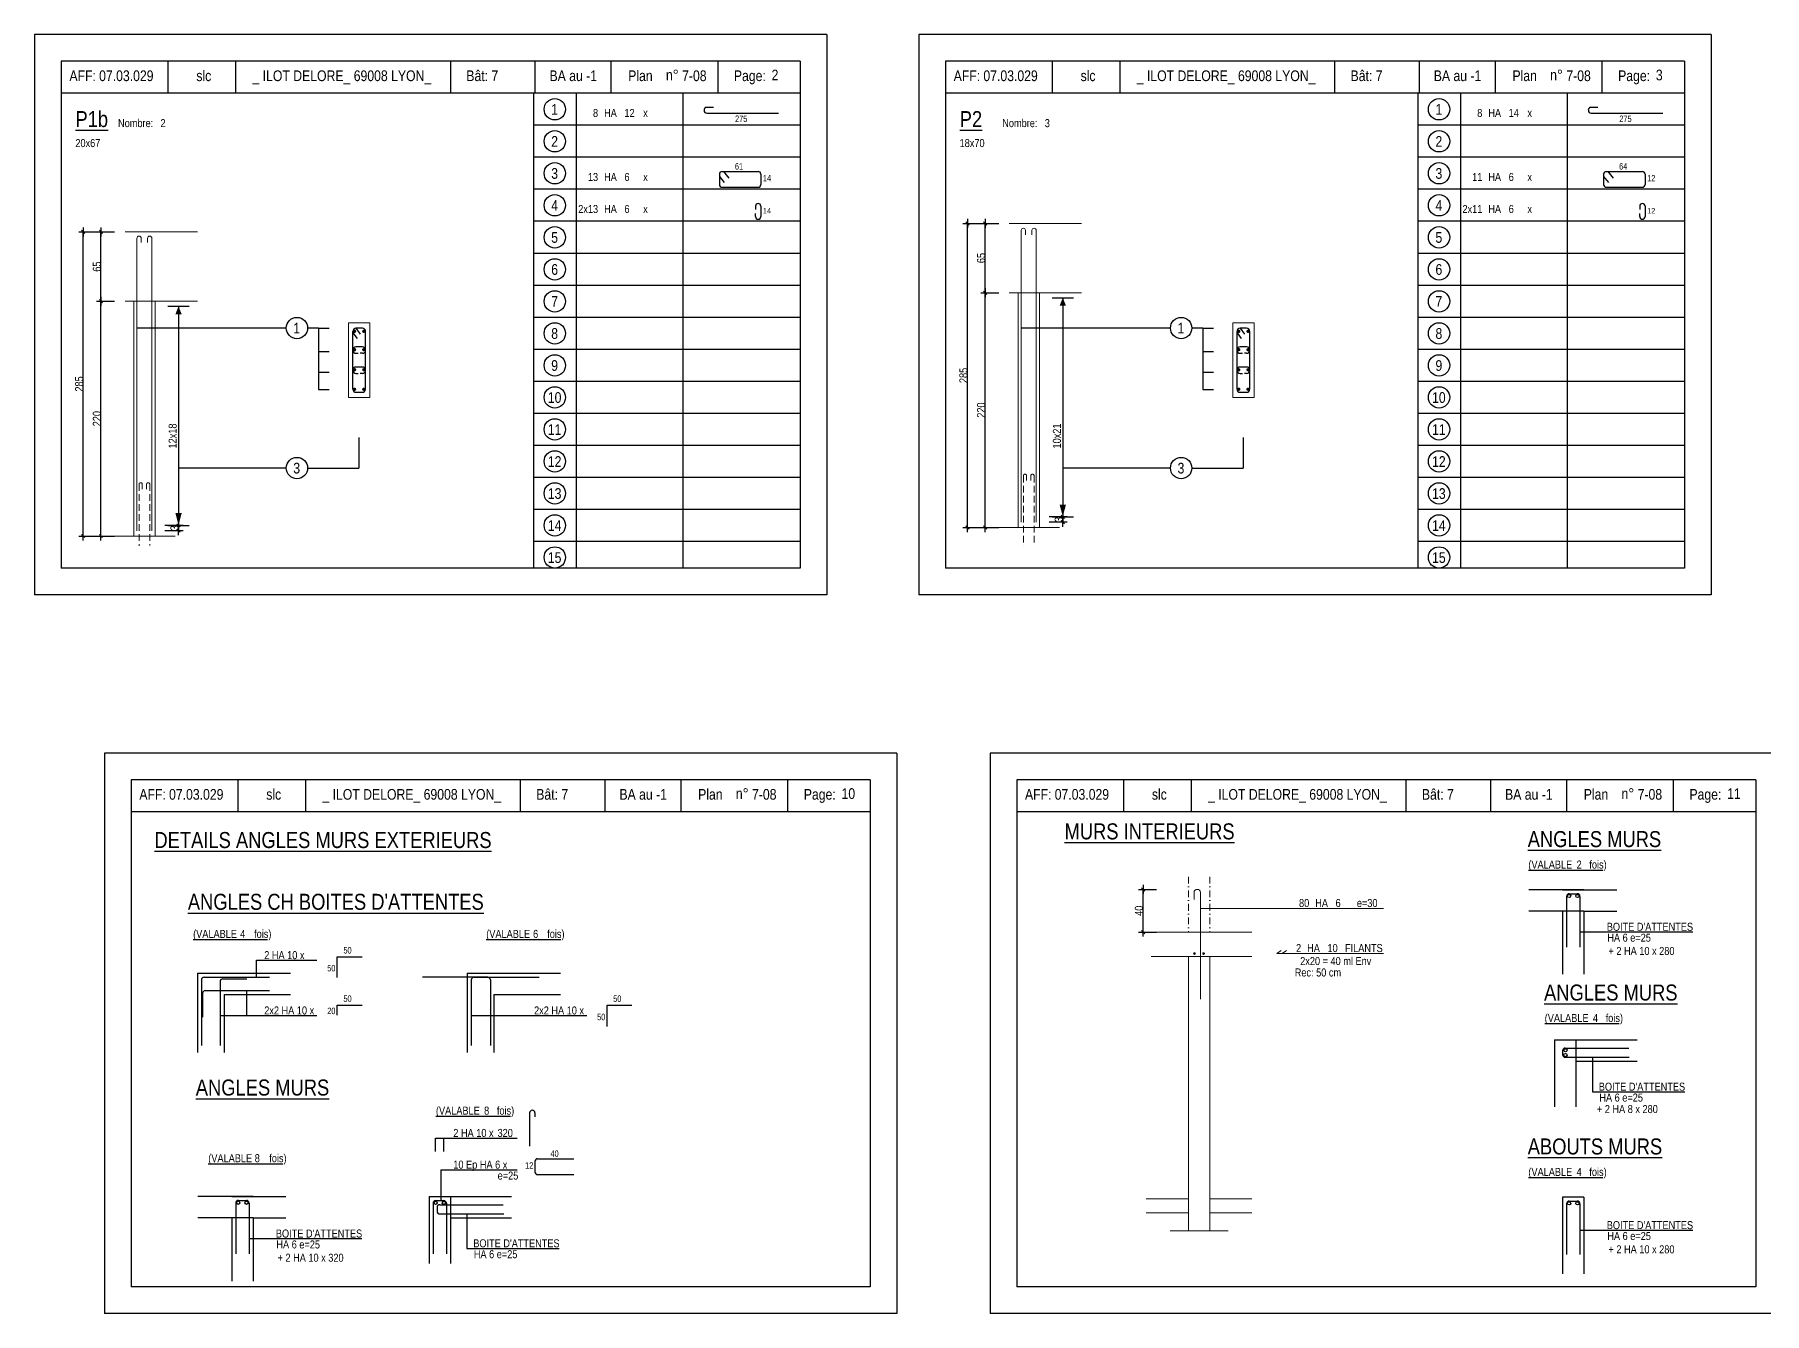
# Model space of a CAD drawing. Header units: metres. Extents: x -9927 to 45032, y -190416 to 12166.
# Drawn here: x 509 to 3751, y -55539 to -53142 of the extents above; entities that cross this region are included whole.
import ezdxf
from ezdxf.enums import TextEntityAlignment as Align

# ---------------------------------------------------------------- set-up
doc = ezdxf.new("R2010")
doc.units = ezdxf.units.M
doc.header["$PDMODE"] = 65
doc.linetypes.add('CACHE2', pattern=[0.1875, 0.125, -0.0625])
doc.linetypes.add('TIRETPT2', pattern=[12.7, 6.35, -3.175, 0, -3.175])
for name, color, linetype in [('01_cote_gen', 4, 'Continuous'), ('01_fenetres', 171, 'Continuous'), ('01_linteaux', 3, 'Continuous'), ('01_sem', 42, 'Continuous'), ('01_texte', 230, 'Continuous'), ('AA_COTES', 2, 'Continuous')]:
    doc.layers.add(name, color=color, linetype=linetype)
doc.styles.add('STYLE2', font='ARIALN.TTF')
doc.dimstyles.new('JB25', dxfattribs={"dimscale": 0.1, "dimtxt": 150, "dimasz": 17, "dimexe": 0.1, "dimexo": 0.1, "dimgap": 0.09, "dimtad": 1, "dimdec": 1, "dimlfac": 0.5, "dimdsep": 46, "dimtxsty": 'STYLE2', "dimblk1": 'BOND_G', "dimblk2": 'BOND_D', "dimsah": 1, "dimcen": 1.5, "dimdle": 0.01, "dimse1": 1, "dimse2": 1, "dimclrd": 4, "dimclre": 2, "dimclrt": 5, "dimadec": 0, "dimazin": 0, "dimtfac": 2.333333, "dimtdec": 1, "dimtix": 1, "dimtmove": 2, "dimatfit": 3, "dimldrblk": 'BOND_G', "dimfxl": 1, "dimtolj": 1, "dimtzin": 0, "dimarcsym": 0})

# ---------------------------------------------------------------- blocks, each defined once
blk = doc.blocks.new('BOND_G')
at = {"layer": 'AA_COTES', "color": 0}
for p, q in [((5, 0), (-5, 0)), ((1.8, 1.8), (-1.8, -1.8)), ((0, -5), (0, 15))]:
    blk.add_line(p, q, dxfattribs=at)
blk = doc.blocks.new('BOND_D')
at = {"layer": 'AA_COTES', "color": 0}
for p, q in [((5, 0), (-5, 0)), ((-1.8, -1.8), (1.8, 1.8)), ((0, 5), (0, -15))]:
    blk.add_line(p, q, dxfattribs=at)
blk = doc.blocks.new('*D556')
at = {"layer": '01_cote_gen', "color": 4, "linetype": 'Continuous', "lineweight": -2, "transparency": 16777216}
blk.add_line((2257.1, -54064.1), (2257.1, -53497.5), dxfattribs=at)
at = {"layer": 'DEFPOINTS', "color": 0, "linetype": 'Continuous', "lineweight": 0, "transparency": 16777216}
for p in [(2257.1, -53495.8), (2391.8, -53495.8), (2351.8, -54065.8)]:
    blk.add_point(p, dxfattribs=at)
at = {"layer": '01_cote_gen', "color": 4, "linetype": 'Continuous', "lineweight": -2, "transparency": 16777216, "xscale": 1.7, "yscale": 1.7, "zscale": 1.7}
for name, p, rotation in [('BOND_D', (2257.1, -53495.8), 90), ('BOND_G', (2257.1, -54065.8), 270)]:
    blk.add_blockref(name, p, dxfattribs=dict(at, rotation=rotation))
at = {"layer": '01_cote_gen', "color": 5, "linetype": 'Continuous', "lineweight": 0, "transparency": 16777216, "insert": (2249.5, -53780.8), "char_height": 15, "attachment_point": 5, "rotation": 90, "style": 'STYLE2'}
blk.add_mtext('\\A1;285', dxfattribs=at)
blk = doc.blocks.new('*D557')
at = {"layer": '01_cote_gen', "color": 4, "linetype": 'Continuous', "lineweight": -2, "transparency": 16777216}
blk.add_line((2290.3, -53624.1), (2290.3, -53497.5), dxfattribs=at)
at = {"layer": 'DEFPOINTS', "color": 0, "linetype": 'Continuous', "lineweight": 0, "transparency": 16777216}
for p in [(2290.3, -53495.8), (2438.5, -53495.8), (2447.6, -53625.8)]:
    blk.add_point(p, dxfattribs=at)
at = {"layer": '01_cote_gen', "color": 4, "linetype": 'Continuous', "lineweight": -2, "transparency": 16777216, "xscale": 1.7, "yscale": 1.7, "zscale": 1.7}
for name, p, rotation in [('BOND_D', (2290.3, -53495.8), 90), ('BOND_G', (2290.3, -53625.8), 270)]:
    blk.add_blockref(name, p, dxfattribs=dict(at, rotation=rotation))
at = {"layer": '01_cote_gen', "color": 5, "linetype": 'Continuous', "lineweight": 0, "transparency": 16777216, "insert": (2282.6, -53560.8), "char_height": 15, "attachment_point": 5, "rotation": 90, "style": 'STYLE2'}
blk.add_mtext('\\A1;65', dxfattribs=at)
blk = doc.blocks.new('*D558')
at = {"layer": '01_cote_gen', "color": 4, "linetype": 'Continuous', "lineweight": -2, "transparency": 16777216}
blk.add_line((2290.3, -54064.1), (2290.3, -53627.5), dxfattribs=at)
at = {"layer": 'DEFPOINTS', "color": 0, "linetype": 'Continuous', "lineweight": 0, "transparency": 16777216}
for p in [(2290.3, -53625.8), (2298.8, -53625.8), (2308.4, -54065.8)]:
    blk.add_point(p, dxfattribs=at)
at = {"layer": '01_cote_gen', "color": 4, "linetype": 'Continuous', "lineweight": -2, "transparency": 16777216, "xscale": 1.7, "yscale": 1.7, "zscale": 1.7}
for name, p, rotation in [('BOND_D', (2290.3, -53625.8), 90), ('BOND_G', (2290.3, -54065.8), 270)]:
    blk.add_blockref(name, p, dxfattribs=dict(at, rotation=rotation))
at = {"layer": '01_cote_gen', "color": 5, "linetype": 'Continuous', "lineweight": 0, "transparency": 16777216, "insert": (2282.6, -53845.8), "char_height": 15, "attachment_point": 5, "rotation": 90, "style": 'STYLE2'}
blk.add_mtext('\\A1;220', dxfattribs=at)
blk = doc.blocks.new('*D559')
at = {"layer": '01_cote_gen', "color": 4, "linetype": 'Continuous', "lineweight": -2, "transparency": 16777216}
blk.add_line((2435.7, -54047.5), (2435.7, -54054.1), dxfattribs=at)
at = {"layer": 'DEFPOINTS', "color": 0, "linetype": 'Continuous', "lineweight": 0, "transparency": 16777216}
for p in [(2385.8, -54055.8), (2428.9, -54045.8), (2435.7, -54055.8)]:
    blk.add_point(p, dxfattribs=at)
at = {"layer": '01_cote_gen', "color": 4, "linetype": 'Continuous', "lineweight": -2, "transparency": 16777216, "xscale": 1.7, "yscale": 1.7, "zscale": 1.7}
for name, p, rotation in [('BOND_G', (2435.7, -54045.8), 90), ('BOND_D', (2435.7, -54055.8), 270)]:
    blk.add_blockref(name, p, dxfattribs=dict(at, rotation=rotation))
at = {"layer": '01_cote_gen', "color": 5, "linetype": 'Continuous', "lineweight": 0, "transparency": 16777216, "insert": (2428, -54050.8), "char_height": 15, "attachment_point": 5, "rotation": 90, "style": 'STYLE2'}
blk.add_mtext('\\A1;3', dxfattribs=at)
blk = doc.blocks.new('*D564')
at = {"layer": '01_cote_gen', "color": 4, "linetype": 'Continuous', "lineweight": -2, "transparency": 16777216}
blk.add_line((599.9, -54080.1), (599.9, -53513.5), dxfattribs=at)
at = {"layer": 'DEFPOINTS', "color": 0, "linetype": 'Continuous', "lineweight": 0, "transparency": 16777216}
for p in [(599.9, -53511.8), (734.6, -53511.8), (694.6, -54081.8)]:
    blk.add_point(p, dxfattribs=at)
at = {"layer": '01_cote_gen', "color": 4, "linetype": 'Continuous', "lineweight": -2, "transparency": 16777216, "xscale": 1.7, "yscale": 1.7, "zscale": 1.7}
for name, p, rotation in [('BOND_D', (599.9, -53511.8), 90), ('BOND_G', (599.9, -54081.8), 270)]:
    blk.add_blockref(name, p, dxfattribs=dict(at, rotation=rotation))
at = {"layer": '01_cote_gen', "color": 5, "linetype": 'Continuous', "lineweight": 0, "transparency": 16777216, "insert": (592.3, -53796.8), "char_height": 15, "attachment_point": 5, "rotation": 90, "style": 'STYLE2'}
blk.add_mtext('\\A1;285', dxfattribs=at)
blk = doc.blocks.new('*D565')
at = {"layer": '01_cote_gen', "color": 4, "linetype": 'Continuous', "lineweight": -2, "transparency": 16777216}
blk.add_line((633.1, -53640.1), (633.1, -53513.5), dxfattribs=at)
at = {"layer": 'DEFPOINTS', "color": 0, "linetype": 'Continuous', "lineweight": 0, "transparency": 16777216}
for p in [(633.1, -53511.8), (781.3, -53511.8), (790.4, -53641.8)]:
    blk.add_point(p, dxfattribs=at)
at = {"layer": '01_cote_gen', "color": 4, "linetype": 'Continuous', "lineweight": -2, "transparency": 16777216, "xscale": 1.7, "yscale": 1.7, "zscale": 1.7}
for name, p, rotation in [('BOND_D', (633.1, -53511.8), 90), ('BOND_G', (633.1, -53641.8), 270)]:
    blk.add_blockref(name, p, dxfattribs=dict(at, rotation=rotation))
at = {"layer": '01_cote_gen', "color": 5, "linetype": 'Continuous', "lineweight": 0, "transparency": 16777216, "insert": (625.4, -53576.8), "char_height": 15, "attachment_point": 5, "rotation": 90, "style": 'STYLE2'}
blk.add_mtext('\\A1;65', dxfattribs=at)
blk = doc.blocks.new('*D566')
at = {"layer": '01_cote_gen', "color": 4, "linetype": 'Continuous', "lineweight": -2, "transparency": 16777216}
blk.add_line((633.1, -54080.1), (633.1, -53643.5), dxfattribs=at)
at = {"layer": 'DEFPOINTS', "color": 0, "linetype": 'Continuous', "lineweight": 0, "transparency": 16777216}
for p in [(633.1, -53641.8), (641.6, -53641.8), (651.2, -54081.8)]:
    blk.add_point(p, dxfattribs=at)
at = {"layer": '01_cote_gen', "color": 4, "linetype": 'Continuous', "lineweight": -2, "transparency": 16777216, "xscale": 1.7, "yscale": 1.7, "zscale": 1.7}
for name, p, rotation in [('BOND_D', (633.1, -53641.8), 90), ('BOND_G', (633.1, -54081.8), 270)]:
    blk.add_blockref(name, p, dxfattribs=dict(at, rotation=rotation))
at = {"layer": '01_cote_gen', "color": 5, "linetype": 'Continuous', "lineweight": 0, "transparency": 16777216, "insert": (625.4, -53861.8), "char_height": 15, "attachment_point": 5, "rotation": 90, "style": 'STYLE2'}
blk.add_mtext('\\A1;220', dxfattribs=at)
blk = doc.blocks.new('*D567')
at = {"layer": '01_cote_gen', "color": 4, "linetype": 'Continuous', "lineweight": -2, "transparency": 16777216}
blk.add_line((778.5, -54063.5), (778.5, -54070.1), dxfattribs=at)
at = {"layer": 'DEFPOINTS', "color": 0, "linetype": 'Continuous', "lineweight": 0, "transparency": 16777216}
for p in [(728.6, -54071.8), (771.7, -54061.8), (778.5, -54071.8)]:
    blk.add_point(p, dxfattribs=at)
at = {"layer": '01_cote_gen', "color": 4, "linetype": 'Continuous', "lineweight": -2, "transparency": 16777216, "xscale": 1.7, "yscale": 1.7, "zscale": 1.7}
for name, p, rotation in [('BOND_G', (778.5, -54061.8), 90), ('BOND_D', (778.5, -54071.8), 270)]:
    blk.add_blockref(name, p, dxfattribs=dict(at, rotation=rotation))
at = {"layer": '01_cote_gen', "color": 5, "linetype": 'Continuous', "lineweight": 0, "transparency": 16777216, "insert": (770.8, -54066.8), "char_height": 15, "attachment_point": 5, "rotation": 90, "style": 'STYLE2'}
blk.add_mtext('\\A1;3', dxfattribs=at)
blk = doc.blocks.new('*D598')
at = {"layer": '01_cote_gen', "color": 4, "linetype": 'Continuous', "lineweight": -2, "transparency": 16777216}
blk.add_line((2586.1, -54822.4), (2586.1, -54745.8), dxfattribs=at)
at = {"layer": 'DEFPOINTS', "color": 0, "linetype": 'Continuous', "lineweight": 0, "transparency": 16777216}
for p in [(2586.1, -54744.1), (2687.7, -54744.1), (2639.5, -54824.1)]:
    blk.add_point(p, dxfattribs=at)
at = {"layer": '01_cote_gen', "color": 4, "linetype": 'Continuous', "lineweight": -2, "transparency": 16777216, "xscale": 1.7, "yscale": 1.7, "zscale": 1.7}
for name, p, rotation in [('BOND_D', (2586.1, -54744.1), 90), ('BOND_G', (2586.1, -54824.1), 270)]:
    blk.add_blockref(name, p, dxfattribs=dict(at, rotation=rotation))
at = {"layer": '01_cote_gen', "color": 5, "linetype": 'Continuous', "lineweight": 0, "transparency": 16777216, "insert": (2578.4, -54784.1), "char_height": 15, "attachment_point": 5, "rotation": 90, "style": 'STYLE2'}
blk.add_mtext('\\A1;40', dxfattribs=at)

msp = doc.modelspace()

# ---------------------------------------------------------------- linework, layer by layer
at = {"layer": '01_cote_gen', "color": 2, "linetype": 'CACHE2', "lineweight": 0, "ltscale": 100}
for p, q in [((2361.8, -53968.84), (2361.8, -54100.41)), ((2367.8, -53968.84), (2367.8, -53977.82)), ((2375.8, -53968.84), (2375.8, -53977.82)), ((2381.8, -53968.84), (2381.8, -54099.56)), ((704.6, -53984.84), (704.6, -54100.41)), ((710.6, -53984.84), (710.6, -53993.82)), ((718.6, -53984.84), (718.6, -53993.82)), ((724.6, -53984.84), (724.6, -54099.56))]:
    msp.add_line(p, q, dxfattribs=at)
for centre in [(2364.8, -53968.84), (2378.8, -53968.84), (707.6, -53984.84), (721.6, -53984.84)]:
    msp.add_arc(centre, 3, 0, 180, dxfattribs=at)
at = {"layer": '01_fenetres', "ltscale": 30}
for p, q in [((558.7, -53191.96), (558.7, -54141.96)), ((558.7, -53191.96), (558.7, -54141.96)), ((558.7, -53191.96), (558.7, -54141.96)), ((1943.7, -53191.96), (558.7, -53191.96)), ((758.7, -53191.96), (758.7, -53251.96)), ((885.2, -53191.96), (885.2, -53251.96)), ((1287.98, -53191.96), (1287.98, -53251.96)), ((1446.39, -53191.96), (1446.39, -53251.96)), ((1589.57, -53251.96), (1589.57, -53191.96)), ((1789.57, -53251.96), (1789.57, -53191.96)), ((1943.7, -53191.96), (1943.7, -54141.96)), ((2215.9, -53191.96), (2215.9, -54141.96)), ((2215.9, -53191.96), (2215.9, -54141.96)), ((2215.9, -53191.96), (2215.9, -54141.96)), ((3600.9, -53191.96), (2215.9, -53191.96)), ((2415.9, -53191.96), (2415.9, -53251.96)), ((2542.4, -53191.96), (2542.4, -53251.96)), ((2945.18, -53191.96), (2945.18, -53251.96)), ((3103.59, -53191.96), (3103.59, -53251.96)), ((3246.77, -53251.96), (3246.77, -53191.96)), ((3446.77, -53251.96), (3446.77, -53191.96)), ((3600.9, -53191.96), (3600.9, -54141.96)), ((1943.7, -53251.96), (558.7, -53251.96)), ((3600.9, -53251.96), (2215.9, -53251.96)), ((1943.7, -54141.96), (558.7, -54141.96)), ((3600.9, -54141.96), (2215.9, -54141.96)), ((689.74, -54538.84), (689.74, -55488.84)), ((689.74, -54538.84), (689.74, -55488.84)), ((689.74, -54538.84), (689.74, -55488.84)), ((2074.74, -54538.84), (689.74, -54538.84)), ((889.74, -54538.84), (889.74, -54598.84)), ((1016.24, -54538.84), (1016.24, -54598.84)), ((1419.02, -54538.84), (1419.02, -54598.84)), ((1577.43, -54538.84), (1577.43, -54598.84)), ((1720.61, -54598.84), (1720.61, -54538.84)), ((1920.61, -54598.84), (1920.61, -54538.84)), ((2074.74, -54538.84), (2074.74, -55488.84)), ((2349.55, -54538.84), (2349.55, -55488.84)), ((2349.55, -54538.84), (2349.55, -55488.84)), ((2349.55, -54538.84), (2349.55, -55488.84)), ((3734.55, -54538.84), (2349.55, -54538.84)), ((2549.55, -54538.84), (2549.55, -54598.84)), ((2676.05, -54538.84), (2676.05, -54598.84)), ((3078.83, -54538.84), (3078.83, -54598.84)), ((3237.23, -54538.84), (3237.23, -54598.84)), ((3380.42, -54598.84), (3380.42, -54538.84)), ((3580.42, -54598.84), (3580.42, -54538.84)), ((3734.55, -54538.84), (3734.55, -55488.84)), ((2074.74, -54598.84), (689.74, -54598.84)), ((3734.55, -54598.84), (2349.55, -54598.84)), ((2074.74, -55488.84), (689.74, -55488.84)), ((3734.55, -55488.84), (2349.55, -55488.84))]:
    msp.add_line(p, q, dxfattribs=at)
at = {"layer": '01_linteaux', "linetype": 'Continuous'}
for p, q in [((1767.25, -53278.21), (1780.99, -53278.21)), ((1768.48, -53289.19), (1902.79, -53289.19)), ((3424.45, -53278.21), (3438.19, -53278.21)), ((3425.68, -53289.19), (3559.99, -53289.19)), ((1792.15, -53403.49), (1792.15, -53423.1)), ((1792.15, -53407.63), (1801.34, -53418.96)), ((1797.15, -53398.49), (1864.74, -53398.49)), ((1799.84, -53398.49), (1809.82, -53410.8)), ((1869.74, -53403.49), (1869.74, -53423.1)), ((3449.35, -53403.49), (3449.35, -53423.1)), ((3449.35, -53407.63), (3458.54, -53418.96)), ((3454.35, -53398.49), (3521.94, -53398.49)), ((3457.04, -53398.49), (3467.02, -53410.8)), ((3526.94, -53403.49), (3526.94, -53423.1)), ((1797.15, -53428.1), (1864.74, -53428.1)), ((3454.35, -53428.1), (3521.94, -53428.1)), ((1859.74, -53463.49), (1859.74, -53469.86)), ((1859.74, -53483.1), (1859.74, -53477.25)), ((1869.74, -53463.49), (1869.74, -53483.1)), ((3516.94, -53463.49), (3516.94, -53469.86)), ((3516.94, -53483.1), (3516.94, -53477.25)), ((3526.94, -53463.49), (3526.94, -53483.1)), ((3412.36, -54744.64), (3308.93, -54744.64)), ((3372.36, -54744.64), (3474.09, -54744.64)), ((3384.86, -54752.14), (3399.86, -54752.14)), ((3412.36, -54784.64), (3308.93, -54784.64)), ((3372.36, -54784.64), (3372.36, -54903.2)), ((3379.86, -54757.14), (3379.86, -54852.14)), ((3404.86, -54757.14), (3404.86, -54852.14)), ((3412.36, -54784.64), (3412.36, -54903.2)), ((3412.36, -54784.64), (3474.09, -54784.64)), ((1075.88, -54909.24), (1075.88, -54870.5)), ((1075.88, -54870.5), (1122.52, -54870.5)), ((821.28, -54913.81), (821.28, -55036.68)), ((826.28, -54908.81), (948.64, -54908.81)), ((856.28, -54916.68), (856.28, -55036.68)), ((861.28, -54911.68), (906.28, -54911.68)), ((1357.87, -54908.81), (1235.51, -54908.81)), ((1327, -54913.81), (1327, -55036.68)), ((1332, -54908.81), (1454.37, -54908.81)), ((1362.87, -54913.81), (1362.87, -55036.68)), ((823.64, -54938.81), (823.64, -54983.81)), ((828.64, -54933.81), (948.64, -54933.81)), ((1075.88, -54980.05), (1075.88, -54961.17)), ((1075.88, -54961.17), (1122.52, -54961.17)), ((1581.6, -55001.19), (1581.6, -54961.17)), ((1581.6, -54961.17), (1628.24, -54961.17)), ((3357.45, -55026.24), (3357.45, -55151.95)), ((3357.45, -55026.24), (3511.88, -55026.24)), ((3372.45, -55046.5), (3372.45, -55053.74)), ((3377.45, -55041.5), (3496.51, -55041.5)), ((3397.45, -55026.24), (3397.45, -55151.95)), ((3377.45, -55058.74), (3497.45, -55058.74)), ((3397.45, -55066.24), (3511.88, -55066.24)), ((1436.35, -55163.11), (1436.35, -55225.28)), ((1446.35, -55163.11), (1446.35, -55170.52)), ((1446.46, -55253.97), (1446.46, -55273.58)), ((1451.46, -55248.97), (1519.05, -55248.97)), ((1451.46, -55278.58), (1519.05, -55278.58)), ((918.05, -55319.63), (814.62, -55319.63)), ((878.05, -55319.63), (979.78, -55319.63)), ((885.55, -55332.13), (885.55, -55427.13)), ((890.55, -55327.13), (905.55, -55327.13)), ((910.55, -55332.13), (910.55, -55427.13)), ((1248.02, -55319.82), (1248.02, -55445.52)), ((1248.02, -55319.82), (1402.45, -55319.82)), ((1255.52, -55332.32), (1255.52, -55427.32)), ((1260.52, -55327.32), (1275.52, -55327.32)), ((1268.02, -55335.08), (1387.08, -55335.08)), ((1280.52, -55332.32), (1280.52, -55427.32)), ((1288.02, -55319.82), (1288.02, -55445.52)), ((3372.36, -55320.74), (3372.36, -55464.61)), ((3412.36, -55320.74), (3372.36, -55320.74)), ((3379.86, -55333.24), (3379.86, -55428.24)), ((3384.86, -55328.24), (3399.86, -55328.24)), ((3404.86, -55333.24), (3404.86, -55428.24)), ((3412.36, -55320.74), (3412.36, -55464.61)), ((918.05, -55359.63), (814.62, -55359.63)), ((878.05, -55359.63), (878.05, -55478.19)), ((918.05, -55359.63), (918.05, -55478.19)), ((918.05, -55359.63), (979.78, -55359.63)), ((1263.02, -55340.08), (1263.02, -55347.32)), ((1268.02, -55352.32), (1388.02, -55352.32)), ((1288.02, -55359.82), (1402.45, -55359.82))]:
    msp.add_line(p, q, dxfattribs=at)
for centre in [(3384.53, -54756.46), (3400.2, -54756.46), (3377.86, -55045.65), (3377.69, -55054.72), (890.21, -55331.45), (905.88, -55331.45), (1260.18, -55331.64), (1275.85, -55331.64), (3384.53, -55332.55), (3400.2, -55332.55)]:
    msp.add_circle(centre, 3, dxfattribs=at)
for centre, start, end in [((1768.35, -53283.09), 102.77382, 192.77382), ((1768.48, -53284.19), 180, 270), ((3425.55, -53283.09), 102.77382, 192.77382), ((3425.68, -53284.19), 180, 270), ((1797.15, -53403.49), 90, 180), ((1797.15, -53423.1), 180, 270), ((1864.74, -53403.49), 0, 90), ((1864.74, -53423.1), 270, 0), ((3454.35, -53403.49), 90, 180), ((3454.35, -53423.1), 180, 270), ((3521.94, -53403.49), 0, 90), ((3521.94, -53423.1), 270, 0), ((1864.74, -53463.49), 90, 180), ((1864.74, -53463.49), 0, 90), ((3521.94, -53463.49), 90, 180), ((3521.94, -53463.49), 0, 90), ((1864.74, -53483.1), 180, 270), ((1864.74, -53483.1), 270, 0), ((3521.94, -53483.1), 180, 270), ((3521.94, -53483.1), 270, 0), ((3384.86, -54757.14), 90, 180), ((3399.86, -54757.14), 0, 90), ((826.28, -54913.81), 90, 180), ((861.28, -54916.68), 90, 180), ((1332, -54913.81), 90, 180), ((1357.87, -54913.81), 0, 90), ((828.64, -54938.81), 90, 180), ((3377.45, -55046.5), 90, 180), ((3377.45, -55053.74), 180, 270), ((1441.35, -55163.11), 90, 180), ((1441.35, -55163.11), 0, 90), ((1451.46, -55253.97), 90, 180), ((1451.46, -55273.58), 180, 270), ((890.55, -55332.13), 90, 180), ((905.55, -55332.13), 0, 90), ((1260.52, -55332.32), 90, 180), ((1268.02, -55340.08), 90, 180), ((1275.52, -55332.32), 0, 90), ((3384.86, -55333.24), 90, 180), ((3399.86, -55333.24), 0, 90), ((1268.02, -55347.32), 180, 270)]:
    msp.add_arc(centre, 5, start, end, dxfattribs=at)
at = {"layer": '01_sem', "color": 2, "lineweight": 0, "ltscale": 7}
for p, q in [((694.6, -53511.84), (678.16, -53511.84)), ((813.78, -53511.84), (694.6, -53511.84)), ((700.6, -53523.55), (700.6, -54071.84)), ((708.6, -53523.55), (708.6, -53531.95)), ((720.6, -53523.55), (720.6, -53531.95)), ((728.6, -53523.55), (728.6, -54071.84)), ((2351.8, -53495.84), (2335.36, -53495.84)), ((2470.98, -53495.84), (2351.8, -53495.84)), ((2357.8, -53508.83), (2357.8, -54055.84)), ((2365.8, -53508.83), (2365.8, -53517.24)), ((2377.8, -53508.83), (2377.8, -53517.24)), ((2385.8, -53508.83), (2385.8, -54055.84)), ((694.6, -53641.84), (678.16, -53641.84)), ((694.6, -53641.84), (694.6, -54081.84)), ((813.78, -53641.84), (694.6, -53641.84)), ((734.6, -53641.84), (734.6, -54081.84)), ((2351.8, -53625.84), (2335.36, -53625.84)), ((2351.8, -53625.84), (2351.8, -54065.84)), ((2470.98, -53625.84), (2351.8, -53625.84)), ((2391.8, -53625.84), (2391.8, -54065.84)), ((1097.02, -53822.42), (1097.02, -53682.42)), ((1137.02, -53682.42), (1097.02, -53682.42)), ((1097.02, -53822.42), (1097.02, -53682.42)), ((1137.02, -53682.42), (1097.02, -53682.42)), ((1137.02, -53822.42), (1137.02, -53682.42)), ((2754.22, -53822.42), (2754.22, -53682.42)), ((2794.22, -53682.42), (2754.22, -53682.42)), ((2754.22, -53822.42), (2754.22, -53682.42)), ((2794.22, -53682.42), (2754.22, -53682.42)), ((2794.22, -53822.42), (2794.22, -53682.42)), ((1097.02, -53822.42), (1137.02, -53822.42)), ((1097.02, -53822.42), (1137.02, -53822.42)), ((2754.22, -53822.42), (2794.22, -53822.42)), ((2754.22, -53822.42), (2794.22, -53822.42)), ((2429.35, -54065.84), (2296.07, -54065.84)), ((772.15, -54081.84), (638.87, -54081.84)), ((2681.72, -54750.06), (2681.72, -54763.14)), ((2693.72, -54750.06), (2693.72, -54950.06)), ((2693.72, -54779.64), (3036.53, -54779.64)), ((2790.22, -54824.06), (2601.13, -54824.06)), ((2790.22, -54870.06), (2601.13, -54870.06)), ((2671.04, -54870.06), (2671.04, -55384.06)), ((2711.04, -54870.06), (2711.04, -55384.06)), ((2837.1, -54864.04), (2845.01, -54858.44)), ((2837.1, -54864.04), (3036.53, -54864.04)), ((2847.13, -54864.04), (2855.04, -54858.44)), ((2591.86, -55324.06), (2671.04, -55324.06)), ((2790.22, -55324.06), (2711.04, -55324.06)), ((2591.86, -55350.06), (2671.04, -55350.06)), ((2790.22, -55350.06), (2711.04, -55350.06)), ((2745.4, -55384.06), (2636.81, -55384.06))]:
    msp.add_line(p, q, dxfattribs=at)
at = {"layer": '01_sem', "color": 2, "linetype": 'TIRETPT2', "lineweight": 0, "ltscale": 2}
for p, q in [((2671.04, -54720.4), (2671.04, -54824.06)), ((2711.04, -54720.4), (2711.04, -54824.06))]:
    msp.add_line(p, q, dxfattribs=at)
at = {"layer": '01_sem', "color": 2, "lineweight": 0, "ltscale": 7, "const_width": 2.5, "flags": 128}
for points in [[(2681.24, -54864.35, 1), (2683.74, -54864.35, 1)], [(2698.26, -54864.35, 1), (2700.76, -54864.35, 1)]]:
    msp.add_lwpolyline(points, format="xyb", close=True, dxfattribs=at)
at = {"layer": '01_sem', "color": 2, "lineweight": 0, "ltscale": 7}
for centre, radius, start, end in [((704.6, -53523.55), 4, 0, 180), ((724.6, -53523.55), 4, 0, 180), ((2361.8, -53508.83), 4, 0, 180), ((2381.8, -53508.83), 4, 0, 180), ((2687.72, -54750.06), 6, 90, 180), ((2687.72, -54750.06), 6, 0, 90)]:
    msp.add_arc(centre, radius, start, end, dxfattribs=at)
at = {"layer": '01_texte', "ltscale": 30}
for p, q in [((1993.7, -53141.96), (508.7, -53141.96)), ((508.7, -53141.96), (508.7, -54191.96)), ((1993.7, -53141.96), (1993.7, -54191.96)), ((1993.7, -53141.96), (1993.7, -54191.96)), ((3650.9, -53141.96), (2165.9, -53141.96)), ((2165.9, -53141.96), (2165.9, -54191.96)), ((3650.9, -53141.96), (3650.9, -54191.96)), ((3650.9, -53141.96), (3650.9, -54191.96)), ((1443.7, -53251.96), (1443.7, -54141.96)), ((1523.7, -53251.96), (1523.7, -54141.96)), ((1723.7, -53251.96), (1723.7, -54141.96)), ((3100.9, -53251.96), (3100.9, -54141.96)), ((3180.9, -53251.96), (3180.9, -54141.96)), ((3380.9, -53251.96), (3380.9, -54141.96)), ((1943.7, -53311.96), (1443.7, -53311.96)), ((3600.9, -53311.96), (3100.9, -53311.96)), ((1943.7, -53371.96), (1443.7, -53371.96)), ((3600.9, -53371.96), (3100.9, -53371.96)), ((1943.7, -53431.96), (1443.7, -53431.96)), ((3600.9, -53431.96), (3100.9, -53431.96)), ((1943.7, -53491.96), (1443.7, -53491.96)), ((3600.9, -53491.96), (3100.9, -53491.96)), ((1943.7, -53551.96), (1443.7, -53551.96)), ((3600.9, -53551.96), (3100.9, -53551.96)), ((1943.7, -53611.96), (1443.7, -53611.96)), ((3600.9, -53611.96), (3100.9, -53611.96)), ((758.33, -53651.13), (798.65, -53651.13)), ((778.49, -53651.13), (778.49, -54068.72)), ((2415.53, -53635.13), (2455.85, -53635.13)), ((2435.69, -53635.13), (2435.69, -54052.72)), ((1943.7, -53671.96), (1443.7, -53671.96)), ((3600.9, -53671.96), (3100.9, -53671.96)), ((1105.02, -53806.42), (1105.02, -53698.42)), ((1105.02, -53700.97), (1113.01, -53711.7)), ((1123.02, -53692.42), (1111.02, -53692.42)), ((1111.02, -53692.42), (1119.01, -53703.14)), ((1129.02, -53806.42), (1129.02, -53698.42)), ((2762.22, -53806.42), (2762.22, -53698.42)), ((2762.22, -53700.97), (2770.21, -53711.7)), ((2780.22, -53692.42), (2768.22, -53692.42)), ((2768.22, -53692.42), (2776.21, -53703.14)), ((2786.22, -53806.42), (2786.22, -53698.42)), ((1123.02, -53727.36), (1111.02, -53727.36)), ((1111.02, -53739.36), (1115.2, -53739.36)), ((1123.02, -53739.36), (1118.83, -53739.36)), ((1943.7, -53731.96), (1443.7, -53731.96)), ((2780.22, -53727.36), (2768.22, -53727.36)), ((2768.22, -53739.36), (2772.4, -53739.36)), ((2780.22, -53739.36), (2776.03, -53739.36)), ((3600.9, -53731.96), (3100.9, -53731.96)), ((1123.02, -53765.04), (1111.02, -53765.04)), ((1111.02, -53777.04), (1115.2, -53777.04)), ((1123.02, -53777.04), (1118.83, -53777.04)), ((2780.22, -53765.04), (2768.22, -53765.04)), ((2768.22, -53777.04), (2772.4, -53777.04)), ((2780.22, -53777.04), (2776.03, -53777.04)), ((1111.02, -53812.42), (1123.02, -53812.42)), ((1943.7, -53791.96), (1443.7, -53791.96)), ((2768.22, -53812.42), (2780.22, -53812.42)), ((3600.9, -53791.96), (3100.9, -53791.96)), ((1943.7, -53851.96), (1443.7, -53851.96)), ((3600.9, -53851.96), (3100.9, -53851.96)), ((1943.7, -53911.96), (1443.7, -53911.96)), ((3600.9, -53911.96), (3100.9, -53911.96)), ((1943.7, -53971.96), (1443.7, -53971.96)), ((3600.9, -53971.96), (3100.9, -53971.96)), ((1943.7, -54031.96), (1443.7, -54031.96)), ((3600.9, -54031.96), (3100.9, -54031.96)), ((758.33, -54061.84), (798.65, -54061.84)), ((2415.53, -54045.84), (2455.85, -54045.84)), ((1943.7, -54091.96), (1443.7, -54091.96)), ((3600.9, -54091.96), (3100.9, -54091.96)), ((1993.7, -54191.96), (508.7, -54191.96)), ((3650.9, -54191.96), (2165.9, -54191.96)), ((639.74, -54488.84), (639.74, -55538.84)), ((2124.74, -54488.84), (639.74, -54488.84)), ((2124.74, -54488.84), (2124.74, -55538.84)), ((2124.74, -54488.84), (2124.74, -55538.84)), ((2299.55, -54488.84), (2299.55, -55538.84)), ((3784.55, -54488.84), (2299.55, -54488.84)), ((2124.74, -55538.84), (639.74, -55538.84)), ((3784.55, -55538.84), (2299.55, -55538.84))]:
    msp.add_line(p, q, dxfattribs=at)
at = {"layer": '01_texte'}
for p, q in [((980.33, -53691.93), (700.6, -53691.93)), ((1040.8, -53691.93), (1020.33, -53691.93)), ((1040.8, -53691.93), (1040.8, -53806.91)), ((1040.8, -53691.93), (1060.81, -53691.93)), ((2637.53, -53691.93), (2357.8, -53691.93)), ((2698, -53691.93), (2677.53, -53691.93)), ((2698, -53691.93), (2698, -53806.91)), ((2698, -53691.93), (2718.01, -53691.93)), ((1040.8, -53736.21), (1060.81, -53736.21)), ((2698, -53736.21), (2718.01, -53736.21)), ((1040.8, -53774.9), (1060.81, -53774.9)), ((2698, -53774.9), (2718.01, -53774.9)), ((1040.8, -53806.91), (1060.81, -53806.91)), ((2698, -53806.91), (2718.01, -53806.91)), ((1116.23, -53897.35), (1116.23, -53954.37)), ((2773.43, -53897.35), (2773.43, -53954.37)), ((980.33, -53954.37), (778.49, -53954.37)), ((1020.33, -53954.37), (1116.23, -53954.37)), ((2637.53, -53954.37), (2435.69, -53954.37)), ((2677.53, -53954.37), (2773.43, -53954.37)), ((3404.86, -54823.7), (3616.18, -54823.7)), ((924.52, -54908.81), (924.52, -54876.86)), ((924.52, -54876.86), (1037.66, -54876.86)), ((813.78, -54901.31), (813.78, -55050.11)), ((813.78, -54901.31), (988.61, -54901.31)), ((1319.5, -54901.31), (1319.5, -55050.11)), ((1319.5, -54901.31), (1494.33, -54901.31)), ((863.78, -54941.31), (863.78, -55050.11)), ((863.78, -54941.31), (988.61, -54941.31)), ((905.93, -54933.81), (905.93, -54980.55)), ((1369.5, -54941.31), (1369.5, -55050.11)), ((1369.5, -54941.31), (1494.33, -54941.31)), ((856.28, -54980.55), (1037.66, -54980.55)), ((1327, -54980.55), (1543.38, -54980.55)), ((3428.17, -55058.74), (3428.17, -55123.43)), ((3428.17, -55123.43), (3601.27, -55123.43)), ((1260.3, -55235.16), (1260.3, -55210.13)), ((1260.3, -55210.13), (1413.27, -55210.13)), ((1275.71, -55235.16), (1275.71, -55210.13)), ((1269.89, -55269.57), (1413.27, -55269.57)), ((1269.89, -55269.57), (1269.89, -55327.32)), ((1318.74, -55352.32), (1318.74, -55417)), ((910.55, -55398.69), (1121.87, -55398.69)), ((3404.86, -55382.92), (3616.18, -55382.92)), ((1318.74, -55417), (1491.84, -55417))]:
    msp.add_line(p, q, dxfattribs=at)
at = {"layer": '01_texte', "ltscale": 30, "const_width": 3, "flags": 128}
for points in [[(1109.95, -53698.12, -1), (1106.95, -53698.12, -1)], [(1124.08, -53698.12, 1), (1127.08, -53698.12, 1)], [(2767.15, -53698.12, -1), (2764.15, -53698.12, -1)], [(2781.28, -53698.12, 1), (2784.28, -53698.12, 1)], [(1109.95, -53732.55, 1), (1106.95, -53732.55, 1)], [(1124.08, -53732.55, -1), (1127.08, -53732.55, -1)], [(2767.15, -53732.55, 1), (2764.15, -53732.55, 1)], [(2781.28, -53732.55, -1), (2784.28, -53732.55, -1)], [(1109.95, -53770.23, 1), (1106.95, -53770.23, 1)], [(1124.08, -53770.23, -1), (1127.08, -53770.23, -1)], [(2767.15, -53770.23, 1), (2764.15, -53770.23, 1)], [(2781.28, -53770.23, -1), (2784.28, -53770.23, -1)], [(1109.95, -53806.72, 1), (1106.95, -53806.72, 1)], [(1124.08, -53806.72, -1), (1127.08, -53806.72, -1)], [(2767.15, -53806.72, 1), (2764.15, -53806.72, 1)], [(2781.28, -53806.72, -1), (2784.28, -53806.72, -1)]]:
    msp.add_lwpolyline(points, format="xyb", close=True, dxfattribs=at)
at = {"layer": '01_texte'}
for centre in [(1483.7, -53281.96), (3140.9, -53281.96), (1483.7, -53341.96), (3140.9, -53341.96), (1483.7, -53401.96), (3140.9, -53401.96), (1483.7, -53461.96), (3140.9, -53461.96), (1483.7, -53521.96), (3140.9, -53521.96), (1483.7, -53581.96), (3140.9, -53581.96), (1483.7, -53641.96), (3140.9, -53641.96), (1000.33, -53691.93), (1483.7, -53701.96), (2657.53, -53691.93), (3140.9, -53701.96), (1483.7, -53761.96), (3140.9, -53761.96), (1483.7, -53821.96), (3140.9, -53821.96), (1483.7, -53881.96), (3140.9, -53881.96), (1000.33, -53954.37), (1483.7, -53941.96), (2657.53, -53954.37), (3140.9, -53941.96), (1483.7, -54001.96), (3140.9, -54001.96), (1483.7, -54061.96), (3140.9, -54061.96), (1483.7, -54121.96), (3140.9, -54121.96)]:
    msp.add_circle(centre, 20, dxfattribs=at)
at = {"layer": '01_texte', "ltscale": 30}
for centre, start, end in [((1111.02, -53698.42), 90.00091, 180), ((1123.02, -53698.42), 0, 90.00091), ((2768.22, -53698.42), 90.00091, 180), ((2780.22, -53698.42), 0, 90.00091), ((1111.02, -53733.36), 90.00091, 180), ((1111.02, -53733.36), 180, 269.99909), ((1123.02, -53733.36), 0, 90.00091), ((1123.02, -53733.36), 269.99909, 360), ((2768.22, -53733.36), 90.00091, 180), ((2768.22, -53733.36), 180, 269.99909), ((2780.22, -53733.36), 0, 90.00091), ((2780.22, -53733.36), 269.99909, 360), ((1111.02, -53771.04), 90.00091, 180), ((1111.02, -53771.04), 180, 269.99909), ((1123.02, -53771.04), 0, 90.00091), ((1123.02, -53771.04), 269.99909, 360), ((2768.22, -53771.04), 90.00091, 180), ((2768.22, -53771.04), 180, 269.99909), ((2780.22, -53771.04), 0, 90.00091), ((2780.22, -53771.04), 269.99909, 360), ((1111.02, -53806.42), 180, 270), ((1123.02, -53806.42), 270, 0), ((2768.22, -53806.42), 180, 270), ((2780.22, -53806.42), 270, 0)]:
    msp.add_arc(centre, 6, start, end, dxfattribs=at)
for points in [[(778.49, -53651.13), (772.59, -53666.2), (778.49, -53666.2)], [(778.49, -53651.13), (784.39, -53666.2), (778.49, -53666.2)], [(2435.69, -53635.13), (2429.79, -53650.2), (2435.69, -53650.2)], [(2435.69, -53635.13), (2441.59, -53650.2), (2435.69, -53650.2)], [(778.49, -54061.84), (772.59, -54038.77), (778.49, -54038.77)], [(778.49, -54061.84), (784.39, -54038.77), (778.49, -54038.77)], [(2435.69, -54045.84), (2429.79, -54022.77), (2435.69, -54022.77)], [(2435.69, -54045.84), (2441.59, -54022.77), (2435.69, -54022.77)]]:
    msp.add_solid(points, dxfattribs=at)

# ---------------------------------------------------------------- texts
at = {"layer": '01_texte', "style": 'STYLE2'}
for s, height, p in [('AFF:', 20, (574, -53229.11)), ('07.03.029', 20, (629.66, -53229.11)), ('slc', 20, (811.83, -53229.11)), ('_ ILOT DELORE_ 69008 LYON_', 20, (917.08, -53229.11)), ('Bât: 7', 20, (1317.83, -53229.11)), ('BA au -1', 20, (1473.71, -53229.11)), ('Plan', 20, (1621.21, -53229.11)), ('n%%D', 20, (1691.9, -53227.67)), ('7-08', 20, (1722.24, -53229.11)), ('Page:', 20, (1819.29, -53229.11)), ('2', 20, (1889.97, -53227.67)), ('AFF:', 20, (2231.2, -53229.11)), ('07.03.029', 20, (2286.86, -53229.11)), ('slc', 20, (2469.03, -53229.11)), ('_ ILOT DELORE_ 69008 LYON_', 20, (2574.28, -53229.11)), ('Bât: 7', 20, (2975.03, -53229.11)), ('BA au -1', 20, (3130.91, -53229.11)), ('Plan', 20, (3278.41, -53229.11)), ('n%%D', 20, (3349.1, -53227.67)), ('7-08', 20, (3379.44, -53229.11)), ('Page:', 20, (3476.49, -53229.11)), ('3', 20, (3547.17, -53227.67)), ('%%UP1b', 30, (585.28, -53315.35)), ('HA', 15, (1576, -53296.36)), ('12', 15, (1614.16, -53296.36)), ('275', 12, (1821.54, -53305.7)), ('%%UP2', 30, (2242.48, -53315.35)), ('HA', 15, (3233.2, -53296.36)), ('14', 15, (3271.36, -53296.36)), ('275', 12, (3478.74, -53305.7)), ('Nombre:', 15, (665.09, -53315.35)), ('2', 15, (744.72, -53315.35)), ('Nombre:', 15, (2322.29, -53315.35)), ('3', 15, (2401.92, -53315.35)), ('20x67', 15, (585.09, -53352.78)), ('18x70', 15, (2242.29, -53352.78)), ('61', 12, (1821.21, -53394.94)), ('64', 12, (3478.41, -53394.94)), ('HA', 15, (1576, -53416.36)), ('6', 15, (1614.16, -53416.36)), ('14', 12, (1873.72, -53417.15)), ('HA', 15, (3233.2, -53416.36)), ('6', 15, (3271.36, -53416.36)), ('12', 12, (3530.92, -53417.15)), ('HA', 15, (1576, -53476.36)), ('6', 15, (1614.16, -53476.36)), ('14', 10, (1873.72, -53477.15)), ('HA', 15, (3233.2, -53476.36)), ('6', 15, (3271.36, -53476.36)), ('12', 10, (3530.92, -53477.15)), ('AFF:', 20, (705.04, -54575.99)), ('07.03.029', 20, (760.7, -54575.99)), ('slc', 20, (942.87, -54575.99)), ('_ ILOT DELORE_ 69008 LYON_', 20, (1048.12, -54575.99)), ('Bât: 7', 20, (1448.87, -54575.99)), ('BA au -1', 20, (1604.75, -54575.99)), ('Plan', 20, (1752.25, -54575.99)), ('n%%D', 20, (1822.94, -54574.55)), ('7-08', 20, (1853.28, -54575.99)), ('Page:', 20, (1950.33, -54575.99)), ('10', 20, (2021.01, -54574.55)), ('AFF:', 20, (2364.85, -54575.99)), ('07.03.029', 20, (2420.51, -54575.99)), ('slc', 20, (2602.68, -54575.99)), ('_ ILOT DELORE_ 69008 LYON_', 20, (2707.93, -54575.99)), ('Bât: 7', 20, (3108.68, -54575.99)), ('BA au -1', 20, (3264.56, -54575.99)), ('Plan', 20, (3412.06, -54575.99)), ('n%%D', 20, (3482.74, -54574.55)), ('7-08', 20, (3513.09, -54575.99)), ('Page:', 20, (3610.13, -54575.99)), ('11', 20, (3680.82, -54574.55)), ('%%UMURS INTERIEURS', 30, (2438.95, -54650.36)), ('%%UANGLES MURS', 30, (3307.03, -54664.84)), ('%%U(VALABLE            ', 15, (3308.29, -54705.1)), ('2', 15, (3398.58, -54705.1)), ('fois)', 15, (3422.54, -54705.1)), ("%%UANGLES CH BOITES D'ATTENTES", 30, (795.94, -54782.36)), ('HA', 15, (2908.8, -54777.18)), ('6', 15, (2946.97, -54777.18)), ('%%U(VALABLE            ', 15, (805.84, -54835.06)), ('4', 15, (894, -54835.06)), ('fois)', 15, (920.09, -54835.06)), ('%%U(VALABLE            ', 15, (1355.19, -54835.06)), ('6', 15, (1442.9, -54835.06)), ('fois)', 15, (1469.44, -54835.06)), ('50', 12, (1087.5, -54864.25)), ('HA', 15, (2893.63, -54861.59)), ('10', 15, (2931.8, -54861.59)), ('2 HA 10 x', 15, (939.07, -54874.84)), ('50', 12, (1057.25, -54897.84)), ('50', 12, (1087.5, -54954.92)), ('50', 12, (1593.22, -54954.92)), ('%%UANGLES MURS', 30, (3337.65, -54952.44)), ('2x2 HA 10 x', 15, (939.07, -54978.52)), ('20', 12, (1057.25, -54977.89)), ('2x2 HA 10 x', 15, (1444.79, -54978.52)), ('50', 12, (1562.97, -54989.22)), ('%%U(VALABLE            ', 15, (3338.91, -54992.71)), ('4', 15, (3429.19, -54992.71)), ('fois)', 15, (3453.16, -54992.71)), ('%%UANGLES MURS', 30, (810.78, -55130.49)), ('%%U(VALABLE            ', 15, (1260.86, -55166.25)), ('8', 15, (1351.14, -55166.25)), ('fois)', 15, (1375.11, -55166.25)), ('2 HA 10 x', 15, (1293.46, -55208.1)), ('320', 15, (1376.36, -55208.1)), ('%%U(VALABLE            ', 15, (834.23, -55255.45)), ('8', 15, (921.27, -55255.45)), ('fois)', 15, (948.48, -55255.45)), ('40', 12, (1475.52, -55245.42)), ('%%UABOUTS MURS', 30, (3307.03, -55240.93)), ('10 Ep HA 6 x', 15, (1293.46, -55267.54)), ('e=25', 15, (1376.52, -55288.02)), ('12', 12, (1428.01, -55267.63)), ('%%U(VALABLE            ', 15, (3308.29, -55281.2)), ('4', 15, (3398.58, -55281.2)), ('fois)', 15, (3422.54, -55281.2))]:
    msp.add_text(s, height=height, dxfattribs=at).set_placement(p)
for s, p in [('1', (1483.3, -53282.19)), ('1', (3140.5, -53282.19)), ('2', (1483.3, -53342.19)), ('2', (3140.5, -53342.19)), ('3', (1483.3, -53402.19)), ('3', (3140.5, -53402.19)), ('4', (1483.3, -53462.19)), ('4', (3140.5, -53462.19)), ('5', (1483.3, -53522.19)), ('5', (3140.5, -53522.19)), ('6', (1483.3, -53582.19)), ('6', (3140.5, -53582.19)), ('7', (1483.3, -53642.19)), ('7', (3140.5, -53642.19)), ('1', (999.92, -53692.16)), ('1', (2657.12, -53692.16)), ('8', (1483.3, -53702.19)), ('8', (3140.5, -53702.19)), ('9', (1483.3, -53762.19)), ('9', (3140.5, -53762.19)), ('10', (1483.3, -53822.19)), ('10', (3140.5, -53822.19)), ('11', (1483.3, -53882.19)), ('11', (3140.5, -53882.19)), ('3', (999.92, -53954.6)), ('12', (1483.3, -53942.19)), ('3', (2657.12, -53954.6)), ('12', (3140.5, -53942.19)), ('13', (1483.3, -54002.19)), ('13', (3140.5, -54002.19)), ('14', (1483.3, -54062.19)), ('14', (3140.5, -54062.19)), ('15', (1483.3, -54122.19)), ('15', (3140.5, -54122.19))]:
    msp.add_text(s, height=20, dxfattribs=at).set_placement(p, align=Align.MIDDLE_CENTER)
for s, p in [('8', (1564.79, -53296.36)), ('8', (3221.99, -53296.36)), ('13', (1564.79, -53416.36)), ('11', (3221.99, -53416.36)), ('2x13', (1564.79, -53476.36)), ('2x11', (3221.99, -53476.36)), ('80', (2897.6, -54777.18)), ("BOITE D'ATTENTES", (3616.95, -54821.68)), ('2', (2882.43, -54861.59)), ('HA 6 e=25', (3537.89, -54842.07)), ('+ 2 HA 10 x 280', (3582.09, -54867)), ('2x20 = 40 ml Env ', (3018.65, -54885.9)), ('Rec: 50 cm', (2957.32, -54907.33)), ("BOITE D'ATTENTES", (3602.03, -55121.4)), ('HA 6 e=25', (3522.97, -55141.8)), ('+ 2 HA 8 x 280', (3550.84, -55163.33)), ("BOITE D'ATTENTES", (3616.95, -55380.89)), ("BOITE D'ATTENTES", (1122.63, -55396.67)), ('HA 6 e=25', (1043.57, -55417.07)), ("BOITE D'ATTENTES", (1492.6, -55414.98)), ('HA 6 e=25', (3537.89, -55401.29)), ('+ 2 HA 10 x 320', (1087.78, -55441.99)), ('HA 6 e=25', (1413.54, -55435.38)), ('+ 2 HA 10 x 280', (3582.09, -55426.22))]:
    msp.add_text(s, height=15, dxfattribs=at).set_placement(p, align=Align.RIGHT)
for s, p in [('x', (1653.58, -53296.36)), ('x', (3310.78, -53296.36)), ('x', (1653.58, -53416.36)), ('x', (3310.78, -53416.36)), ('x', (1653.58, -53476.36)), ('x', (3310.78, -53476.36)), ('e=30', (3006.12, -54777.18)), ('FILANTS', (2999.94, -54861.59))]:
    msp.add_text(s, height=15, dxfattribs=at).set_placement(p, align=Align.CENTER)
for s, p in [('12x18', (774.89, -53917.71)), ('10x21', (2432.09, -53917.71))]:
    msp.add_text(s, height=15, rotation=90, dxfattribs=at).set_placement(p)
msp.add_text('%%UDETAILS ANGLES MURS EXTERIEURS', height=30, dxfattribs=at).set_placement((1049.24, -54651.6), align=Align.MIDDLE)

# ---------------------------------------------------------------- dimensions: what is measured, and where the dimension line sits
at = {"layer": '01_cote_gen', "linetype": 'Continuous', "lineweight": 0}
for base, p1, p2, picture, middle in [((2257.13, -53495.84), (2351.8, -54065.84), (2391.8, -53495.84), '*D556', (2249.46, -53780.84)), ((2290.31, -53495.84), (2447.59, -53625.84), (2438.53, -53495.84), '*D557', (2282.64, -53560.84)), ((599.93, -53511.84), (694.6, -54081.84), (734.6, -53511.84), '*D564', (592.26, -53796.84)), ((633.11, -53511.84), (790.39, -53641.84), (781.33, -53511.84), '*D565', (625.44, -53576.84)), ((2290.31, -53625.84), (2308.43, -54065.84), (2298.81, -53625.84), '*D558', (2282.64, -53845.84)), ((633.11, -53641.84), (651.23, -54081.84), (641.61, -53641.84), '*D566', (625.44, -53861.84)), ((2586.06, -54744.06), (2639.54, -54824.06), (2687.72, -54744.06), '*D598', (2578.4, -54784.06))]:
    dim = msp.add_linear_dim(base=base, p1=p1, p2=p2, angle=90, dimstyle='JB25', dxfattribs=at)
    dim.commit()
    dim.dimension.update_dxf_attribs({"geometry": picture, "text_midpoint": middle})
for base, p1, p2, picture, middle in [((2435.69, -54055.84), (2428.87, -54045.84), (2385.8, -54055.84), '*D559', (2428.03, -54050.84)), ((778.49, -54071.84), (771.67, -54061.84), (728.6, -54071.84), '*D567', (770.82, -54066.84))]:
    dim = msp.add_linear_dim(base=base, p1=p1, p2=p2, angle=90, text='3', dimstyle='JB25', dxfattribs=at)
    dim.commit()
    dim.dimension.update_dxf_attribs({"geometry": picture, "text_midpoint": middle})

doc.saveas('drawing.dxf')
